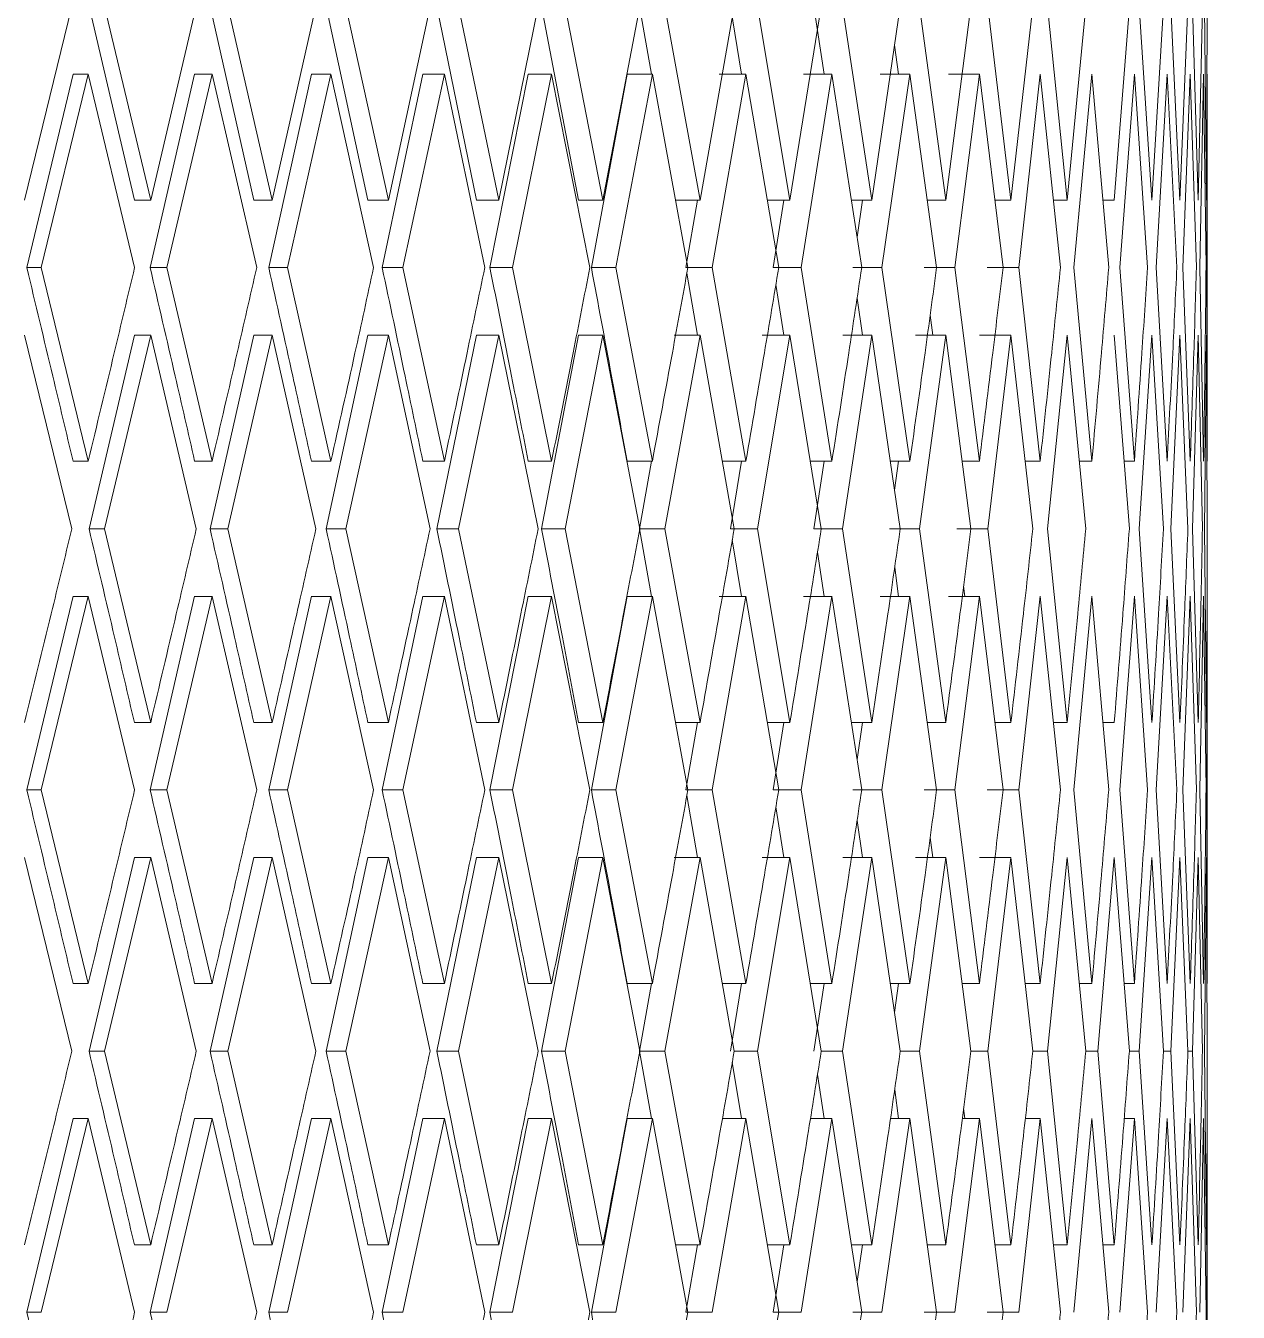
# Model space of a CAD drawing. Header units: centimetres. Extents: x -13594 to 4017, y -3206 to 1780.
# Drawn here: x 2327.4 to 2339.24, y -2204 to -2191.44 of the extents above; entities that cross this region are included whole.
import ezdxf

# ---------------------------------------------------------------- set-up
doc = ezdxf.new("R2010")
doc.units = ezdxf.units.CM

msp = doc.modelspace()

# ---------------------------------------------------------------- linework, layer by layer
at = {"color": 7, "linetype": 'Continuous', "lineweight": 0}
for p, q in [((2327.387, -2193.139), (2327.848, -2191.248)), ((2328.016, -2191.248), (2328.459, -2193.139)), ((2328.167, -2191.248), (2328.619, -2193.139)), ((2328.619, -2193.139), (2329.064, -2191.248)), ((2329.198, -2191.248), (2329.625, -2193.139)), ((2329.371, -2191.248), (2329.805, -2193.139)), ((2329.805, -2193.139), (2330.232, -2191.248)), ((2330.333, -2191.248), (2330.74, -2193.139)), ((2330.526, -2191.248), (2330.94, -2193.139)), ((2330.94, -2193.139), (2331.347, -2191.248)), ((2331.414, -2191.248), (2331.8, -2193.139)), ((2331.626, -2191.248), (2332.019, -2193.139)), ((2332.019, -2193.139), (2332.403, -2191.248)), ((2332.436, -2191.248), (2332.798, -2193.139)), ((2332.666, -2191.248), (2333.036, -2193.139)), ((2333.036, -2193.139), (2333.396, -2191.248)), ((2333.393, -2191.248), (2333.511, -2191.908)), ((2333.641, -2191.248), (2333.985, -2193.139)), ((2333.985, -2193.139), (2334.319, -2191.248)), ((2334.282, -2191.248), (2334.391, -2191.908)), ((2334.546, -2191.248), (2334.863, -2193.139)), ((2334.863, -2193.139), (2335.169, -2191.248)), ((2335.097, -2191.248), (2335.196, -2191.908)), ((2335.376, -2191.248), (2335.664, -2193.139)), ((2335.664, -2193.139), (2335.94, -2191.248)), ((2336.127, -2191.248), (2336.385, -2193.139)), ((2336.385, -2193.139), (2336.631, -2191.248)), ((2336.795, -2191.248), (2337.021, -2193.139)), ((2337.021, -2193.139), (2337.235, -2191.248)), ((2337.378, -2191.248), (2337.571, -2193.139)), ((2337.571, -2193.139), (2337.752, -2191.248)), ((2338.031, -2193.139), (2338.178, -2191.248)), ((2338.273, -2191.248), (2338.399, -2193.139)), ((2338.399, -2193.139), (2338.511, -2191.248)), ((2338.582, -2191.248), (2338.672, -2193.139)), ((2338.672, -2193.139), (2338.75, -2191.248)), ((2338.796, -2191.248), (2338.851, -2193.139)), ((2338.851, -2193.139), (2338.892, -2191.248)), ((2338.913, -2191.248), (2338.932, -2193.139)), ((2338.932, -2193.139), (2338.938, -2191.248)), ((2335.885, -2191.625), (2335.923, -2191.908)), ((2327.409, -2193.799), (2327.86, -2191.908)), ((2328.008, -2191.908), (2327.549, -2193.799)), ((2328.008, -2191.908), (2327.86, -2191.908)), ((2328.462, -2193.799), (2328.008, -2191.908)), ((2328.613, -2193.799), (2329.048, -2191.908)), ((2329.218, -2191.908), (2328.775, -2193.799)), ((2329.218, -2191.908), (2329.048, -2191.908)), ((2329.654, -2193.799), (2329.218, -2191.908)), ((2329.772, -2193.799), (2330.189, -2191.908)), ((2330.379, -2191.908), (2329.955, -2193.799)), ((2330.379, -2191.908), (2330.189, -2191.908)), ((2330.796, -2193.799), (2330.379, -2191.908)), ((2330.88, -2193.799), (2331.277, -2191.908)), ((2331.487, -2191.908), (2331.083, -2193.799)), ((2331.487, -2191.908), (2331.277, -2191.908)), ((2331.883, -2193.799), (2331.487, -2191.908)), ((2331.932, -2193.799), (2332.307, -2191.908)), ((2332.535, -2191.908), (2332.154, -2193.799)), ((2332.535, -2191.908), (2332.307, -2191.908)), ((2332.908, -2193.799), (2332.535, -2191.908)), ((2332.923, -2193.799), (2333.273, -2191.908)), ((2333.519, -2191.908), (2333.162, -2193.799)), ((2333.273, -2191.908), (2333.519, -2191.908)), ((2333.866, -2193.799), (2333.519, -2191.908)), ((2334.433, -2191.908), (2334.103, -2193.799)), ((2334.171, -2191.908), (2334.433, -2191.908)), ((2334.753, -2193.799), (2334.433, -2191.908)), ((2335.273, -2191.908), (2334.971, -2193.799)), ((2334.996, -2191.908), (2335.273, -2191.908)), ((2335.564, -2193.799), (2335.273, -2191.908)), ((2335.744, -2191.908), (2336.034, -2191.908)), ((2336.034, -2191.908), (2335.762, -2193.799)), ((2336.296, -2193.799), (2336.034, -2191.908)), ((2336.411, -2191.908), (2336.714, -2191.908)), ((2336.714, -2191.908), (2336.472, -2193.799)), ((2336.944, -2193.799), (2336.714, -2191.908)), ((2337.307, -2191.908), (2337.098, -2193.799)), ((2337.505, -2193.799), (2337.307, -2191.908)), ((2337.812, -2191.908), (2337.636, -2193.799)), ((2337.977, -2193.799), (2337.812, -2191.908)), ((2338.227, -2191.908), (2338.084, -2193.799)), ((2338.356, -2193.799), (2338.227, -2191.908)), ((2338.547, -2191.908), (2338.439, -2193.799)), ((2338.642, -2193.799), (2338.547, -2191.908)), ((2338.773, -2191.908), (2338.701, -2193.799)), ((2338.833, -2193.799), (2338.773, -2191.908)), ((2338.904, -2191.908), (2338.867, -2193.799)), ((2338.927, -2193.799), (2338.904, -2191.908)), ((2338.937, -2191.908), (2338.936, -2193.799)), ((2338.938, -2194.909), (2338.938, -2192.689)), ((2328.619, -2193.139), (2328.459, -2193.139)), ((2329.805, -2193.139), (2329.625, -2193.139)), ((2330.94, -2193.139), (2330.74, -2193.139)), ((2332.019, -2193.139), (2331.8, -2193.139)), ((2333.036, -2193.139), (2332.798, -2193.139)), ((2333.745, -2193.139), (2333.985, -2193.139)), ((2333.847, -2193.799), (2333.96, -2193.139)), ((2334.641, -2193.139), (2334.863, -2193.139)), ((2334.699, -2193.799), (2334.803, -2193.139)), ((2335.463, -2193.139), (2335.664, -2193.139)), ((2335.518, -2193.501), (2335.57, -2193.139)), ((2336.205, -2193.139), (2336.385, -2193.139)), ((2337.021, -2193.139), (2336.863, -2193.139)), ((2337.571, -2193.139), (2337.436, -2193.139)), ((2338.031, -2193.139), (2337.919, -2193.139)), ((2327.409, -2193.799), (2327.549, -2193.799)), ((2327.549, -2193.799), (2328.008, -2195.69)), ((2328.613, -2193.799), (2328.775, -2193.799)), ((2328.775, -2193.799), (2329.218, -2195.69)), ((2329.772, -2193.799), (2329.955, -2193.799)), ((2329.955, -2193.799), (2330.379, -2195.69)), ((2330.88, -2193.799), (2331.083, -2193.799)), ((2331.083, -2193.799), (2331.487, -2195.69)), ((2331.932, -2193.799), (2332.154, -2193.799)), ((2332.154, -2193.799), (2332.535, -2195.69)), ((2332.923, -2193.799), (2333.162, -2193.799)), ((2333.162, -2193.799), (2333.519, -2195.69)), ((2334.103, -2193.799), (2333.847, -2193.799)), ((2333.856, -2193.854), (2333.961, -2194.46)), ((2334.103, -2193.799), (2334.433, -2195.69)), ((2334.971, -2193.799), (2334.699, -2193.799)), ((2334.971, -2193.799), (2335.273, -2195.69)), ((2335.762, -2193.799), (2335.476, -2193.799)), ((2335.762, -2193.799), (2336.034, -2195.69)), ((2336.472, -2193.799), (2336.174, -2193.799)), ((2336.472, -2193.799), (2336.714, -2195.69)), ((2336.788, -2193.799), (2337.098, -2193.799)), ((2337.098, -2193.799), (2337.307, -2195.69)), ((2337.636, -2193.799), (2337.812, -2195.69)), ((2338.084, -2193.799), (2338.227, -2195.69)), ((2338.439, -2193.799), (2338.547, -2195.69)), ((2338.701, -2193.799), (2338.773, -2195.69)), ((2338.867, -2193.799), (2338.904, -2195.69)), ((2338.936, -2193.799), (2338.937, -2195.69)), ((2334.725, -2193.965), (2334.804, -2194.46)), ((2335.519, -2194.098), (2335.57, -2194.46)), ((2336.233, -2194.263), (2336.258, -2194.46)), ((2327.848, -2196.35), (2327.387, -2194.46)), ((2328.016, -2196.35), (2328.459, -2194.459)), ((2328.619, -2194.459), (2328.167, -2196.35)), ((2328.619, -2194.46), (2328.46, -2194.46)), ((2329.064, -2196.35), (2328.619, -2194.46)), ((2329.198, -2196.35), (2329.625, -2194.459)), ((2329.805, -2194.459), (2329.371, -2196.35)), ((2329.805, -2194.46), (2329.625, -2194.46)), ((2330.232, -2196.35), (2329.805, -2194.46)), ((2330.333, -2196.35), (2330.74, -2194.459)), ((2330.94, -2194.459), (2330.526, -2196.35)), ((2330.94, -2194.46), (2330.74, -2194.46)), ((2331.347, -2196.35), (2330.94, -2194.46)), ((2331.414, -2196.35), (2331.8, -2194.459)), ((2332.019, -2194.459), (2331.626, -2196.35)), ((2332.019, -2194.46), (2331.8, -2194.46)), ((2332.403, -2196.35), (2332.019, -2194.46)), ((2332.436, -2196.35), (2332.798, -2194.459)), ((2333.036, -2194.459), (2332.666, -2196.35)), ((2333.036, -2194.46), (2332.798, -2194.46)), ((2333.395, -2196.35), (2333.036, -2194.46)), ((2333.985, -2194.459), (2333.641, -2196.35)), ((2333.731, -2194.46), (2333.985, -2194.46)), ((2334.319, -2196.35), (2333.985, -2194.46)), ((2334.863, -2194.459), (2334.546, -2196.35)), ((2334.593, -2194.46), (2334.862, -2194.46)), ((2335.169, -2196.35), (2334.862, -2194.46)), ((2335.664, -2194.459), (2335.376, -2196.35)), ((2335.38, -2194.46), (2335.664, -2194.46)), ((2335.94, -2196.35), (2335.664, -2194.46)), ((2336.088, -2194.46), (2336.385, -2194.46)), ((2336.385, -2194.459), (2336.127, -2196.35)), ((2336.631, -2196.35), (2336.385, -2194.46)), ((2337.021, -2194.46), (2336.714, -2194.46)), ((2337.021, -2194.459), (2336.795, -2196.35)), ((2337.235, -2196.35), (2337.021, -2194.46)), ((2337.571, -2194.459), (2337.378, -2196.35)), ((2337.752, -2196.35), (2337.571, -2194.46)), ((2338.178, -2196.35), (2338.031, -2194.46)), ((2338.399, -2194.459), (2338.273, -2196.35)), ((2338.511, -2196.35), (2338.399, -2194.46)), ((2338.672, -2194.459), (2338.582, -2196.35)), ((2338.75, -2196.35), (2338.672, -2194.46)), ((2338.851, -2194.459), (2338.796, -2196.35)), ((2338.892, -2196.35), (2338.851, -2194.46)), ((2338.932, -2194.459), (2338.913, -2196.35)), ((2338.938, -2196.35), (2338.932, -2194.46)), ((2328.008, -2195.69), (2327.86, -2195.69)), ((2329.218, -2195.69), (2329.048, -2195.69)), ((2330.379, -2195.69), (2330.189, -2195.69)), ((2331.487, -2195.69), (2331.277, -2195.69)), ((2332.535, -2195.69), (2332.307, -2195.69)), ((2333.519, -2195.69), (2333.273, -2195.69)), ((2333.393, -2196.35), (2333.511, -2195.69)), ((2334.202, -2195.69), (2334.433, -2195.69)), ((2334.282, -2196.35), (2334.391, -2195.69)), ((2335.273, -2195.69), (2335.062, -2195.69)), ((2335.097, -2196.35), (2335.196, -2195.69)), ((2335.844, -2195.69), (2336.034, -2195.69)), ((2335.885, -2195.974), (2335.923, -2195.69)), ((2336.714, -2195.69), (2336.545, -2195.69)), ((2337.307, -2195.69), (2337.161, -2195.69)), ((2337.812, -2195.69), (2337.689, -2195.69)), ((2338.227, -2195.69), (2338.127, -2195.69)), ((2328.016, -2196.35), (2328.167, -2196.35)), ((2328.167, -2196.35), (2328.619, -2198.241)), ((2329.199, -2196.35), (2329.371, -2196.35)), ((2329.371, -2196.35), (2329.805, -2198.241)), ((2330.333, -2196.35), (2330.526, -2196.35)), ((2330.526, -2196.35), (2330.94, -2198.241)), ((2331.414, -2196.35), (2331.626, -2196.35)), ((2331.626, -2196.35), (2332.019, -2198.241)), ((2332.436, -2196.35), (2332.666, -2196.35)), ((2332.666, -2196.35), (2333.036, -2198.241)), ((2333.393, -2196.35), (2333.512, -2197.011)), ((2333.393, -2196.35), (2333.641, -2196.35)), ((2333.641, -2196.35), (2333.985, -2198.241)), ((2334.546, -2196.35), (2334.282, -2196.35)), ((2334.546, -2196.35), (2334.863, -2198.241)), ((2335.097, -2196.35), (2335.376, -2196.35)), ((2335.376, -2196.35), (2335.664, -2198.241)), ((2336.127, -2196.35), (2335.835, -2196.35)), ((2336.127, -2196.35), (2336.385, -2198.241)), ((2336.492, -2196.35), (2336.795, -2196.35)), ((2336.795, -2196.35), (2337.021, -2198.241)), ((2337.378, -2196.35), (2337.571, -2198.241)), ((2338.273, -2196.35), (2338.399, -2198.241)), ((2338.582, -2196.35), (2338.672, -2198.241)), ((2338.796, -2196.35), (2338.851, -2198.241)), ((2338.913, -2196.35), (2338.932, -2198.241)), ((2334.3, -2196.458), (2334.391, -2197.011)), ((2335.132, -2196.58), (2335.197, -2197.011)), ((2335.886, -2196.727), (2335.924, -2197.011)), ((2336.558, -2196.912), (2336.57, -2197.011)), ((2327.409, -2198.901), (2327.86, -2197.01)), ((2328.008, -2197.01), (2327.549, -2198.901)), ((2328.008, -2197.011), (2327.86, -2197.011)), ((2328.462, -2198.901), (2328.008, -2197.011)), ((2328.613, -2198.901), (2329.048, -2197.01)), ((2329.218, -2197.01), (2328.775, -2198.901)), ((2329.218, -2197.011), (2329.048, -2197.011)), ((2329.654, -2198.901), (2329.218, -2197.011)), ((2329.772, -2198.901), (2330.189, -2197.01)), ((2330.379, -2197.01), (2329.955, -2198.901)), ((2330.379, -2197.011), (2330.189, -2197.011)), ((2330.796, -2198.901), (2330.379, -2197.011)), ((2330.88, -2198.901), (2331.277, -2197.01)), ((2331.487, -2197.01), (2331.083, -2198.901)), ((2331.487, -2197.011), (2331.277, -2197.011)), ((2331.883, -2198.901), (2331.487, -2197.011)), ((2331.932, -2198.901), (2332.307, -2197.01)), ((2332.535, -2197.01), (2332.154, -2198.901)), ((2332.535, -2197.011), (2332.307, -2197.011)), ((2332.908, -2198.901), (2332.535, -2197.011)), ((2332.923, -2198.901), (2333.273, -2197.01)), ((2333.519, -2197.01), (2333.162, -2198.901)), ((2333.519, -2197.011), (2333.273, -2197.011)), ((2333.866, -2198.901), (2333.519, -2197.011)), ((2334.433, -2197.01), (2334.103, -2198.901)), ((2334.171, -2197.011), (2334.433, -2197.011)), ((2334.753, -2198.901), (2334.433, -2197.011)), ((2335.273, -2197.01), (2334.971, -2198.901)), ((2335.273, -2197.011), (2334.996, -2197.011)), ((2335.564, -2198.901), (2335.273, -2197.011)), ((2335.744, -2197.011), (2336.034, -2197.011)), ((2336.034, -2197.01), (2335.762, -2198.901)), ((2336.296, -2198.901), (2336.034, -2197.011)), ((2336.714, -2197.011), (2336.411, -2197.011)), ((2336.714, -2197.01), (2336.472, -2198.901)), ((2336.944, -2198.901), (2336.714, -2197.011)), ((2337.307, -2197.01), (2337.098, -2198.901)), ((2337.505, -2198.901), (2337.307, -2197.011)), ((2337.812, -2197.01), (2337.636, -2198.901)), ((2337.977, -2198.901), (2337.812, -2197.011)), ((2338.227, -2197.01), (2338.084, -2198.901)), ((2338.356, -2198.901), (2338.227, -2197.011)), ((2338.547, -2197.01), (2338.439, -2198.901)), ((2338.642, -2198.901), (2338.547, -2197.011)), ((2338.773, -2197.01), (2338.701, -2198.901)), ((2338.833, -2198.901), (2338.773, -2197.011)), ((2338.904, -2197.01), (2338.867, -2198.901)), ((2338.927, -2198.901), (2338.904, -2197.011)), ((2338.937, -2197.01), (2338.936, -2198.901)), ((2338.938, -2200.011), (2338.938, -2197.791)), ((2328.619, -2198.241), (2328.459, -2198.241)), ((2329.805, -2198.241), (2329.625, -2198.241)), ((2330.94, -2198.241), (2330.74, -2198.241)), ((2332.019, -2198.241), (2331.8, -2198.241)), ((2333.036, -2198.241), (2332.798, -2198.241)), ((2333.985, -2198.241), (2333.745, -2198.241)), ((2333.847, -2198.901), (2333.96, -2198.241)), ((2334.863, -2198.241), (2334.641, -2198.241)), ((2334.699, -2198.901), (2334.803, -2198.241)), ((2335.664, -2198.241), (2335.463, -2198.241)), ((2335.518, -2198.603), (2335.57, -2198.241)), ((2336.385, -2198.241), (2336.205, -2198.241)), ((2337.021, -2198.241), (2336.863, -2198.241)), ((2337.571, -2198.241), (2337.436, -2198.241)), ((2338.031, -2198.241), (2337.919, -2198.241)), ((2327.409, -2198.901), (2327.549, -2198.901)), ((2327.549, -2198.901), (2328.008, -2200.792)), ((2328.613, -2198.901), (2328.775, -2198.901)), ((2328.775, -2198.901), (2329.218, -2200.792)), ((2329.772, -2198.901), (2329.955, -2198.901)), ((2329.955, -2198.901), (2330.379, -2200.792)), ((2330.88, -2198.901), (2331.083, -2198.901)), ((2331.083, -2198.901), (2331.487, -2200.792)), ((2331.932, -2198.901), (2332.154, -2198.901)), ((2332.154, -2198.901), (2332.535, -2200.792)), ((2332.923, -2198.901), (2333.162, -2198.901)), ((2333.162, -2198.901), (2333.519, -2200.792)), ((2333.847, -2198.901), (2334.103, -2198.901)), ((2334.103, -2198.901), (2334.433, -2200.792)), ((2334.699, -2198.901), (2334.971, -2198.901)), ((2334.971, -2198.901), (2335.273, -2200.792)), ((2335.476, -2198.901), (2335.762, -2198.901)), ((2335.762, -2198.901), (2336.034, -2200.792)), ((2336.174, -2198.901), (2336.472, -2198.901)), ((2336.472, -2198.901), (2336.714, -2200.792)), ((2336.788, -2198.901), (2337.098, -2198.901)), ((2337.098, -2198.901), (2337.307, -2200.792)), ((2337.636, -2198.901), (2337.812, -2200.792)), ((2338.084, -2198.901), (2338.227, -2200.792)), ((2338.439, -2198.901), (2338.547, -2200.792)), ((2338.701, -2198.901), (2338.773, -2200.792)), ((2338.867, -2198.901), (2338.904, -2200.792)), ((2338.936, -2198.901), (2338.937, -2200.792)), ((2333.856, -2198.956), (2333.961, -2199.561)), ((2334.725, -2199.067), (2334.804, -2199.561)), ((2335.519, -2199.2), (2335.57, -2199.561)), ((2336.233, -2199.365), (2336.258, -2199.561)), ((2327.848, -2201.452), (2327.387, -2199.561)), ((2328.016, -2201.452), (2328.459, -2199.561)), ((2328.619, -2199.561), (2328.167, -2201.452)), ((2328.619, -2199.561), (2328.459, -2199.561)), ((2329.064, -2201.452), (2328.619, -2199.561)), ((2329.198, -2201.452), (2329.625, -2199.561)), ((2329.805, -2199.561), (2329.371, -2201.452)), ((2329.805, -2199.561), (2329.625, -2199.561)), ((2330.232, -2201.452), (2329.805, -2199.561)), ((2330.333, -2201.452), (2330.74, -2199.561)), ((2330.94, -2199.561), (2330.526, -2201.452)), ((2330.94, -2199.561), (2330.74, -2199.561)), ((2331.347, -2201.452), (2330.94, -2199.561)), ((2331.414, -2201.452), (2331.8, -2199.561)), ((2332.019, -2199.561), (2331.626, -2201.452)), ((2332.019, -2199.561), (2331.8, -2199.561)), ((2332.403, -2201.452), (2332.019, -2199.561)), ((2332.436, -2201.452), (2332.798, -2199.561)), ((2333.036, -2199.561), (2332.666, -2201.452)), ((2333.036, -2199.561), (2332.798, -2199.561)), ((2333.396, -2201.452), (2333.036, -2199.561)), ((2333.985, -2199.561), (2333.641, -2201.452)), ((2333.985, -2199.561), (2333.731, -2199.561)), ((2334.319, -2201.452), (2333.985, -2199.561)), ((2334.863, -2199.561), (2334.546, -2201.452)), ((2334.863, -2199.561), (2334.593, -2199.561)), ((2335.169, -2201.452), (2334.863, -2199.561)), ((2335.664, -2199.561), (2335.376, -2201.452)), ((2335.664, -2199.561), (2335.38, -2199.561)), ((2335.94, -2201.452), (2335.664, -2199.561)), ((2336.385, -2199.561), (2336.088, -2199.561)), ((2336.385, -2199.561), (2336.127, -2201.452)), ((2336.631, -2201.452), (2336.385, -2199.561)), ((2337.021, -2199.561), (2336.714, -2199.561)), ((2337.021, -2199.561), (2336.795, -2201.452)), ((2337.235, -2201.452), (2337.021, -2199.561)), ((2337.571, -2199.561), (2337.378, -2201.452)), ((2337.752, -2201.452), (2337.571, -2199.561)), ((2338.031, -2199.561), (2337.871, -2201.452)), ((2338.178, -2201.452), (2338.031, -2199.561)), ((2338.399, -2199.561), (2338.273, -2201.452)), ((2338.511, -2201.452), (2338.399, -2199.561)), ((2338.672, -2199.561), (2338.582, -2201.452)), ((2338.75, -2201.452), (2338.672, -2199.561)), ((2338.851, -2199.561), (2338.796, -2201.452)), ((2338.892, -2201.452), (2338.851, -2199.561)), ((2338.932, -2199.561), (2338.913, -2201.452)), ((2338.938, -2201.452), (2338.932, -2199.561)), ((2328.008, -2200.792), (2327.86, -2200.792)), ((2329.218, -2200.792), (2329.048, -2200.792)), ((2330.379, -2200.792), (2330.189, -2200.792)), ((2331.487, -2200.792), (2331.277, -2200.792)), ((2332.535, -2200.792), (2332.307, -2200.792)), ((2333.519, -2200.792), (2333.273, -2200.792)), ((2333.393, -2201.452), (2333.511, -2200.792)), ((2334.433, -2200.792), (2334.202, -2200.792)), ((2334.282, -2201.452), (2334.391, -2200.792)), ((2335.273, -2200.792), (2335.062, -2200.792)), ((2335.097, -2201.452), (2335.196, -2200.792)), ((2336.034, -2200.792), (2335.844, -2200.792)), ((2335.885, -2201.076), (2335.923, -2200.792)), ((2336.714, -2200.792), (2336.545, -2200.792)), ((2337.307, -2200.792), (2337.161, -2200.792)), ((2337.812, -2200.792), (2337.689, -2200.792)), ((2338.227, -2200.792), (2338.127, -2200.792)), ((2328.016, -2201.452), (2328.167, -2201.452)), ((2328.167, -2201.452), (2328.619, -2203.343)), ((2329.198, -2201.452), (2329.371, -2201.452)), ((2329.371, -2201.452), (2329.805, -2203.343)), ((2330.333, -2201.452), (2330.526, -2201.452)), ((2330.526, -2201.452), (2330.94, -2203.343)), ((2331.414, -2201.452), (2331.626, -2201.452)), ((2331.626, -2201.452), (2332.019, -2203.343)), ((2332.436, -2201.452), (2332.666, -2201.452)), ((2332.666, -2201.452), (2333.036, -2203.343)), ((2333.393, -2201.452), (2333.512, -2202.112)), ((2333.393, -2201.452), (2333.641, -2201.452)), ((2333.641, -2201.452), (2333.985, -2203.343)), ((2334.319, -2201.452), (2334.546, -2201.452)), ((2334.546, -2201.452), (2334.863, -2203.343)), ((2335.169, -2201.452), (2335.376, -2201.452)), ((2335.376, -2201.452), (2335.664, -2203.343)), ((2335.94, -2201.452), (2336.127, -2201.452)), ((2336.127, -2201.452), (2336.385, -2203.343)), ((2336.631, -2201.452), (2336.795, -2201.452)), ((2336.795, -2201.452), (2337.021, -2203.343)), ((2337.235, -2201.452), (2337.378, -2201.452)), ((2337.378, -2201.452), (2337.571, -2203.343)), ((2337.752, -2201.452), (2337.871, -2201.452)), ((2337.871, -2201.452), (2338.031, -2203.343)), ((2338.178, -2201.452), (2338.273, -2201.452)), ((2338.273, -2201.452), (2338.399, -2203.343)), ((2338.511, -2201.452), (2338.582, -2201.452)), ((2338.582, -2201.452), (2338.672, -2203.343)), ((2338.75, -2201.452), (2338.796, -2201.452)), ((2338.796, -2201.452), (2338.851, -2203.343)), ((2338.913, -2201.452), (2338.932, -2203.343)), ((2334.3, -2201.56), (2334.391, -2202.112)), ((2335.132, -2201.682), (2335.197, -2202.112)), ((2335.886, -2201.829), (2335.924, -2202.112)), ((2336.558, -2202.014), (2336.57, -2202.112)), ((2327.409, -2204.003), (2327.86, -2202.112)), ((2328.008, -2202.112), (2327.549, -2204.003)), ((2328.008, -2202.112), (2327.86, -2202.112)), ((2328.462, -2204.003), (2328.008, -2202.112)), ((2328.613, -2204.003), (2329.048, -2202.112)), ((2329.218, -2202.112), (2328.775, -2204.003)), ((2329.218, -2202.112), (2329.048, -2202.112)), ((2329.654, -2204.003), (2329.218, -2202.112)), ((2329.772, -2204.003), (2330.189, -2202.112)), ((2330.379, -2202.112), (2329.955, -2204.003)), ((2330.379, -2202.112), (2330.189, -2202.112)), ((2330.796, -2204.003), (2330.379, -2202.112)), ((2330.88, -2204.003), (2331.277, -2202.112)), ((2331.487, -2202.112), (2331.083, -2204.003)), ((2331.487, -2202.112), (2331.277, -2202.112)), ((2331.883, -2204.003), (2331.487, -2202.112)), ((2331.932, -2204.003), (2332.307, -2202.112)), ((2332.535, -2202.112), (2332.154, -2204.003)), ((2332.535, -2202.112), (2332.307, -2202.112)), ((2332.908, -2204.003), (2332.535, -2202.112)), ((2332.923, -2204.003), (2333.273, -2202.112)), ((2333.519, -2202.112), (2333.162, -2204.003)), ((2333.519, -2202.112), (2333.273, -2202.112)), ((2333.866, -2204.003), (2333.519, -2202.112)), ((2334.433, -2202.112), (2334.103, -2204.003)), ((2334.433, -2202.112), (2334.203, -2202.112)), ((2334.753, -2204.003), (2334.433, -2202.112)), ((2335.273, -2202.112), (2334.971, -2204.003)), ((2335.273, -2202.112), (2335.063, -2202.112)), ((2335.564, -2204.003), (2335.273, -2202.112)), ((2336.034, -2202.112), (2335.762, -2204.003)), ((2336.034, -2202.112), (2335.845, -2202.112)), ((2336.296, -2204.003), (2336.034, -2202.112)), ((2336.714, -2202.112), (2336.472, -2204.003)), ((2336.714, -2202.112), (2336.546, -2202.112)), ((2336.944, -2204.003), (2336.714, -2202.112)), ((2337.307, -2202.112), (2337.098, -2204.003)), ((2337.307, -2202.112), (2337.162, -2202.112)), ((2337.505, -2204.003), (2337.307, -2202.112)), ((2337.812, -2202.112), (2337.636, -2204.003)), ((2337.977, -2204.003), (2337.812, -2202.112)), ((2338.227, -2202.112), (2338.084, -2204.003)), ((2338.227, -2202.112), (2338.128, -2202.112)), ((2338.356, -2204.003), (2338.227, -2202.112)), ((2338.547, -2202.112), (2338.439, -2204.003)), ((2338.642, -2204.003), (2338.547, -2202.112)), ((2338.773, -2202.112), (2338.701, -2204.003)), ((2338.833, -2204.003), (2338.773, -2202.112)), ((2338.904, -2202.112), (2338.867, -2204.003)), ((2338.927, -2204.003), (2338.904, -2202.112)), ((2338.937, -2202.112), (2338.936, -2204.003)), ((2338.938, -2205.113), (2338.938, -2202.893)), ((2328.619, -2203.343), (2328.459, -2203.343)), ((2329.805, -2203.343), (2329.625, -2203.343)), ((2330.94, -2203.343), (2330.74, -2203.343)), ((2332.019, -2203.343), (2331.8, -2203.343)), ((2333.036, -2203.343), (2332.798, -2203.343)), ((2333.985, -2203.343), (2333.745, -2203.343)), ((2333.847, -2204.003), (2333.96, -2203.343)), ((2334.863, -2203.343), (2334.641, -2203.343)), ((2334.699, -2204.003), (2334.803, -2203.343)), ((2335.664, -2203.343), (2335.463, -2203.343)), ((2335.518, -2203.704), (2335.57, -2203.343)), ((2336.385, -2203.343), (2336.205, -2203.343)), ((2337.021, -2203.343), (2336.863, -2203.343)), ((2337.571, -2203.343), (2337.436, -2203.343)), ((2338.031, -2203.343), (2337.919, -2203.343)), ((2327.409, -2204.003), (2327.549, -2204.003)), ((2328.613, -2204.003), (2328.775, -2204.003)), ((2329.772, -2204.003), (2329.955, -2204.003)), ((2330.88, -2204.003), (2331.083, -2204.003)), ((2331.932, -2204.003), (2332.154, -2204.003)), ((2332.923, -2204.003), (2333.162, -2204.003)), ((2333.847, -2204.003), (2334.103, -2204.003)), ((2334.699, -2204.003), (2334.971, -2204.003)), ((2335.476, -2204.003), (2335.762, -2204.003)), ((2336.174, -2204.003), (2336.472, -2204.003)), ((2336.788, -2204.003), (2337.098, -2204.003)), ((2338.904, -2205.894), (2338.927, -2204.003))]:
    msp.add_line(p, q, dxfattribs=at)
for radius in [406.205, 406.022, 404.866, 400.131]:
    msp.add_circle((1945.049, -1822.821), radius, dxfattribs=at)
for points, knots in [([(2327.409, -2193.799), (2327.493, -2194.152), (2327.644, -2194.782), (2327.794, -2195.413), (2327.86, -2195.69)], [0, 0, 0, 0, 0.56, 1, 1, 1, 1]), ([(2328.008, -2195.69), (2328.093, -2195.337), (2328.245, -2194.707), (2328.395, -2194.077), (2328.462, -2193.799)], [0, 0, 0, 0, 0.56, 1, 1, 1, 1]), ([(2328.613, -2193.799), (2328.695, -2194.152), (2328.84, -2194.782), (2328.985, -2195.413), (2329.048, -2195.69)], [0, 0, 0, 0, 0.56, 1, 1, 1, 1]), ([(2329.218, -2195.69), (2329.3, -2195.337), (2329.446, -2194.707), (2329.591, -2194.077), (2329.654, -2193.799)], [0, 0, 0, 0, 0.5599999, 1, 1, 1, 1]), ([(2329.772, -2193.799), (2329.85, -2194.152), (2329.99, -2194.782), (2330.128, -2195.413), (2330.189, -2195.69)], [0, 0, 0, 0, 0.56, 1, 1, 1, 1]), ([(2330.379, -2195.69), (2330.458, -2195.337), (2330.598, -2194.707), (2330.736, -2194.077), (2330.796, -2193.799)], [0, 0, 0, 0, 0.56, 1, 1, 1, 1]), ([(2330.88, -2193.799), (2330.955, -2194.152), (2331.088, -2194.782), (2331.219, -2195.413), (2331.277, -2195.69)], [0, 0, 0, 0, 0.56, 1, 1, 1, 1]), ([(2331.487, -2195.69), (2331.561, -2195.337), (2331.694, -2194.707), (2331.825, -2194.077), (2331.883, -2193.799)], [0, 0, 0, 0, 0.56, 1, 1, 1, 1]), ([(2331.932, -2193.799), (2332.003, -2194.152), (2332.129, -2194.782), (2332.252, -2195.413), (2332.307, -2195.69)], [0, 0, 0, 0, 0.56, 1, 1, 1, 1]), ([(2332.535, -2195.69), (2332.605, -2195.337), (2332.731, -2194.707), (2332.854, -2194.077), (2332.908, -2193.799)], [0, 0, 0, 0, 0.56, 1, 1, 1, 1]), ([(2332.923, -2193.799), (2332.989, -2194.152), (2333.107, -2194.782), (2333.222, -2195.413), (2333.273, -2195.69)], [0, 0, 0, 0, 0.56, 1, 1, 1, 1]), ([(2333.519, -2195.69), (2333.584, -2195.337), (2333.701, -2194.707), (2333.816, -2194.077), (2333.866, -2193.799)], [0, 0, 0, 0, 0.56, 1, 1, 1, 1]), ([(2334.433, -2195.69), (2334.493, -2195.337), (2334.601, -2194.707), (2334.707, -2194.077), (2334.753, -2193.799)], [0, 0, 0, 0, 0.56, 1, 1, 1, 1]), ([(2335.273, -2195.69), (2335.328, -2195.337), (2335.427, -2194.707), (2335.522, -2194.077), (2335.564, -2193.799)], [0, 0, 0, 0, 0.56, 1, 1, 1, 1]), ([(2336.034, -2195.69), (2336.084, -2195.337), (2336.173, -2194.707), (2336.258, -2194.077), (2336.296, -2193.799)], [0, 0, 0, 0, 0.56, 1, 1, 1, 1]), ([(2336.714, -2195.69), (2336.757, -2195.337), (2336.836, -2194.707), (2336.911, -2194.077), (2336.944, -2193.799)], [0, 0, 0, 0, 0.56, 1, 1, 1, 1]), ([(2337.307, -2195.69), (2337.345, -2195.337), (2337.412, -2194.707), (2337.477, -2194.077), (2337.505, -2193.799)], [0, 0, 0, 0, 0.56, 1, 1, 1, 1]), ([(2337.812, -2195.69), (2337.844, -2195.337), (2337.9, -2194.707), (2337.953, -2194.077), (2337.977, -2193.799)], [0, 0, 0, 0, 0.5599999, 1, 1, 1, 1]), ([(2338.227, -2195.69), (2338.252, -2195.337), (2338.296, -2194.707), (2338.338, -2194.077), (2338.356, -2193.799)], [0, 0, 0, 0, 0.5599999, 1, 1, 1, 1]), ([(2338.547, -2195.69), (2338.566, -2195.337), (2338.599, -2194.707), (2338.629, -2194.077), (2338.642, -2193.799)], [0, 0, 0, 0, 0.5599999, 1, 1, 1, 1]), ([(2338.773, -2195.69), (2338.785, -2195.337), (2338.807, -2194.707), (2338.825, -2194.077), (2338.833, -2193.799)], [0, 0, 0, 0, 0.56, 1, 1, 1, 1]), ([(2338.904, -2195.69), (2338.909, -2195.337), (2338.918, -2194.707), (2338.925, -2194.077), (2338.927, -2193.799)], [0, 0, 0, 0, 0.56, 1, 1, 1, 1]), ([(2327.387, -2198.241), (2327.474, -2197.888), (2327.628, -2197.258), (2327.781, -2196.628), (2327.848, -2196.35)], [0, 0, 0, 0, 0.56, 1, 1, 1, 1]), ([(2328.016, -2196.35), (2328.099, -2196.703), (2328.248, -2197.333), (2328.395, -2197.964), (2328.459, -2198.241)], [0, 0, 0, 0, 0.5599999, 1, 1, 1, 1]), ([(2328.619, -2198.241), (2328.702, -2197.888), (2328.851, -2197.258), (2328.999, -2196.628), (2329.064, -2196.35)], [0, 0, 0, 0, 0.56, 1, 1, 1, 1]), ([(2329.198, -2196.35), (2329.279, -2196.703), (2329.421, -2197.333), (2329.563, -2197.964), (2329.625, -2198.241)], [0, 0, 0, 0, 0.56, 1, 1, 1, 1]), ([(2329.805, -2198.241), (2329.885, -2197.888), (2330.028, -2197.258), (2330.17, -2196.628), (2330.232, -2196.35)], [0, 0, 0, 0, 0.5599999, 1, 1, 1, 1]), ([(2330.333, -2196.35), (2330.409, -2196.703), (2330.546, -2197.333), (2330.681, -2197.964), (2330.74, -2198.241)], [0, 0, 0, 0, 0.5599999, 1, 1, 1, 1]), ([(2330.94, -2198.241), (2331.017, -2197.888), (2331.153, -2197.258), (2331.288, -2196.628), (2331.347, -2196.35)], [0, 0, 0, 0, 0.5599999, 1, 1, 1, 1]), ([(2331.414, -2196.35), (2331.486, -2196.703), (2331.616, -2197.333), (2331.744, -2197.964), (2331.8, -2198.241)], [0, 0, 0, 0, 0.56, 1, 1, 1, 1]), ([(2332.019, -2198.241), (2332.091, -2197.888), (2332.22, -2197.258), (2332.347, -2196.628), (2332.403, -2196.35)], [0, 0, 0, 0, 0.56, 1, 1, 1, 1]), ([(2332.436, -2196.35), (2332.504, -2196.703), (2332.626, -2197.333), (2332.746, -2197.964), (2332.798, -2198.241)], [0, 0, 0, 0, 0.56, 1, 1, 1, 1]), ([(2333.036, -2198.241), (2333.103, -2197.888), (2333.224, -2197.258), (2333.343, -2196.628), (2333.396, -2196.35)], [0, 0, 0, 0, 0.5599999, 1, 1, 1, 1]), ([(2333.985, -2198.241), (2334.048, -2197.888), (2334.16, -2197.258), (2334.27, -2196.628), (2334.319, -2196.35)], [0, 0, 0, 0, 0.56, 1, 1, 1, 1]), ([(2334.863, -2198.241), (2334.92, -2197.888), (2335.024, -2197.258), (2335.124, -2196.628), (2335.169, -2196.35)], [0, 0, 0, 0, 0.5599999, 1, 1, 1, 1]), ([(2335.664, -2198.241), (2335.716, -2197.888), (2335.81, -2197.258), (2335.9, -2196.628), (2335.94, -2196.35)], [0, 0, 0, 0, 0.56, 1, 1, 1, 1]), ([(2336.385, -2198.241), (2336.431, -2197.888), (2336.515, -2197.258), (2336.595, -2196.628), (2336.631, -2196.35)], [0, 0, 0, 0, 0.56, 1, 1, 1, 1]), ([(2337.021, -2198.241), (2337.062, -2197.888), (2337.135, -2197.258), (2337.205, -2196.628), (2337.235, -2196.35)], [0, 0, 0, 0, 0.56, 1, 1, 1, 1]), ([(2337.571, -2198.241), (2337.606, -2197.888), (2337.668, -2197.258), (2337.726, -2196.628), (2337.752, -2196.35)], [0, 0, 0, 0, 0.56, 1, 1, 1, 1]), ([(2338.031, -2198.241), (2338.059, -2197.888), (2338.11, -2197.258), (2338.157, -2196.628), (2338.178, -2196.35)], [0, 0, 0, 0, 0.56, 1, 1, 1, 1]), ([(2338.399, -2198.241), (2338.421, -2197.888), (2338.46, -2197.258), (2338.495, -2196.628), (2338.511, -2196.35)], [0, 0, 0, 0, 0.5599999, 1, 1, 1, 1]), ([(2338.672, -2198.241), (2338.688, -2197.888), (2338.715, -2197.258), (2338.739, -2196.628), (2338.75, -2196.35)], [0, 0, 0, 0, 0.56, 1, 1, 1, 1]), ([(2338.851, -2198.241), (2338.859, -2197.888), (2338.875, -2197.258), (2338.887, -2196.628), (2338.892, -2196.35)], [0, 0, 0, 0, 0.56, 1, 1, 1, 1]), ([(2338.932, -2198.241), (2338.934, -2197.888), (2338.938, -2197.258), (2338.938, -2196.628), (2338.938, -2196.35)], [0, 0, 0, 0, 0.56, 1, 1, 1, 1]), ([(2327.409, -2198.901), (2327.493, -2199.254), (2327.644, -2199.884), (2327.794, -2200.515), (2327.86, -2200.792)], [0, 0, 0, 0, 0.56, 1, 1, 1, 1]), ([(2328.008, -2200.792), (2328.093, -2200.439), (2328.245, -2199.809), (2328.395, -2199.179), (2328.462, -2198.901)], [0, 0, 0, 0, 0.5599999, 1, 1, 1, 1]), ([(2328.613, -2198.901), (2328.695, -2199.254), (2328.84, -2199.884), (2328.985, -2200.515), (2329.048, -2200.792)], [0, 0, 0, 0, 0.56, 1, 1, 1, 1]), ([(2329.218, -2200.792), (2329.3, -2200.439), (2329.446, -2199.809), (2329.591, -2199.179), (2329.654, -2198.901)], [0, 0, 0, 0, 0.56, 1, 1, 1, 1]), ([(2329.772, -2198.901), (2329.85, -2199.254), (2329.99, -2199.884), (2330.128, -2200.515), (2330.189, -2200.792)], [0, 0, 0, 0, 0.56, 1, 1, 1, 1]), ([(2330.379, -2200.792), (2330.458, -2200.439), (2330.598, -2199.809), (2330.736, -2199.179), (2330.796, -2198.901)], [0, 0, 0, 0, 0.56, 1, 1, 1, 1]), ([(2330.88, -2198.901), (2330.955, -2199.254), (2331.088, -2199.884), (2331.219, -2200.515), (2331.277, -2200.792)], [0, 0, 0, 0, 0.56, 1, 1, 1, 1]), ([(2331.487, -2200.792), (2331.561, -2200.439), (2331.694, -2199.809), (2331.825, -2199.179), (2331.883, -2198.901)], [0, 0, 0, 0, 0.56, 1, 1, 1, 1]), ([(2331.932, -2198.901), (2332.003, -2199.254), (2332.129, -2199.884), (2332.252, -2200.515), (2332.307, -2200.792)], [0, 0, 0, 0, 0.56, 1, 1, 1, 1]), ([(2332.535, -2200.792), (2332.605, -2200.439), (2332.731, -2199.809), (2332.854, -2199.179), (2332.908, -2198.901)], [0, 0, 0, 0, 0.56, 1, 1, 1, 1]), ([(2332.923, -2198.901), (2332.989, -2199.254), (2333.107, -2199.884), (2333.222, -2200.515), (2333.273, -2200.792)], [0, 0, 0, 0, 0.56, 1, 1, 1, 1]), ([(2333.519, -2200.792), (2333.584, -2200.439), (2333.701, -2199.809), (2333.816, -2199.179), (2333.866, -2198.901)], [0, 0, 0, 0, 0.56, 1, 1, 1, 1]), ([(2334.433, -2200.792), (2334.493, -2200.439), (2334.601, -2199.809), (2334.707, -2199.179), (2334.753, -2198.901)], [0, 0, 0, 0, 0.56, 1, 1, 1, 1]), ([(2335.273, -2200.792), (2335.328, -2200.439), (2335.427, -2199.809), (2335.522, -2199.179), (2335.564, -2198.901)], [0, 0, 0, 0, 0.56, 1, 1, 1, 1]), ([(2336.034, -2200.792), (2336.084, -2200.439), (2336.173, -2199.809), (2336.258, -2199.179), (2336.296, -2198.901)], [0, 0, 0, 0, 0.56, 1, 1, 1, 1]), ([(2336.714, -2200.792), (2336.757, -2200.439), (2336.836, -2199.809), (2336.911, -2199.179), (2336.944, -2198.901)], [0, 0, 0, 0, 0.56, 1, 1, 1, 1]), ([(2337.307, -2200.792), (2337.345, -2200.439), (2337.412, -2199.809), (2337.477, -2199.179), (2337.505, -2198.901)], [0, 0, 0, 0, 0.5599999, 1, 1, 1, 1]), ([(2337.812, -2200.792), (2337.844, -2200.439), (2337.9, -2199.809), (2337.953, -2199.179), (2337.977, -2198.901)], [0, 0, 0, 0, 0.56, 1, 1, 1, 1]), ([(2338.227, -2200.792), (2338.252, -2200.439), (2338.296, -2199.809), (2338.338, -2199.179), (2338.356, -2198.901)], [0, 0, 0, 0, 0.56, 1, 1, 1, 1]), ([(2338.547, -2200.792), (2338.566, -2200.439), (2338.599, -2199.809), (2338.629, -2199.179), (2338.642, -2198.901)], [0, 0, 0, 0, 0.56, 1, 1, 1, 1]), ([(2338.773, -2200.792), (2338.785, -2200.439), (2338.807, -2199.809), (2338.825, -2199.179), (2338.833, -2198.901)], [0, 0, 0, 0, 0.56, 1, 1, 1, 1]), ([(2338.904, -2200.792), (2338.909, -2200.439), (2338.918, -2199.809), (2338.925, -2199.179), (2338.927, -2198.901)], [0, 0, 0, 0, 0.56, 1, 1, 1, 1]), ([(2327.387, -2203.343), (2327.474, -2202.99), (2327.628, -2202.36), (2327.781, -2201.73), (2327.848, -2201.452)], [0, 0, 0, 0, 0.56, 1, 1, 1, 1]), ([(2328.016, -2201.452), (2328.099, -2201.805), (2328.248, -2202.435), (2328.395, -2203.066), (2328.459, -2203.343)], [0, 0, 0, 0, 0.56, 1, 1, 1, 1]), ([(2328.619, -2203.343), (2328.702, -2202.99), (2328.851, -2202.36), (2328.999, -2201.73), (2329.064, -2201.452)], [0, 0, 0, 0, 0.56, 1, 1, 1, 1]), ([(2329.198, -2201.452), (2329.279, -2201.805), (2329.421, -2202.435), (2329.563, -2203.066), (2329.625, -2203.343)], [0, 0, 0, 0, 0.56, 1, 1, 1, 1]), ([(2329.805, -2203.343), (2329.885, -2202.99), (2330.028, -2202.36), (2330.17, -2201.73), (2330.232, -2201.452)], [0, 0, 0, 0, 0.56, 1, 1, 1, 1]), ([(2330.333, -2201.452), (2330.409, -2201.805), (2330.546, -2202.435), (2330.681, -2203.066), (2330.74, -2203.343)], [0, 0, 0, 0, 0.56, 1, 1, 1, 1]), ([(2330.94, -2203.343), (2331.017, -2202.99), (2331.153, -2202.36), (2331.288, -2201.73), (2331.347, -2201.452)], [0, 0, 0, 0, 0.56, 1, 1, 1, 1]), ([(2331.414, -2201.452), (2331.486, -2201.805), (2331.616, -2202.435), (2331.744, -2203.066), (2331.8, -2203.343)], [0, 0, 0, 0, 0.56, 1, 1, 1, 1]), ([(2332.019, -2203.343), (2332.091, -2202.99), (2332.22, -2202.36), (2332.347, -2201.73), (2332.403, -2201.452)], [0, 0, 0, 0, 0.56, 1, 1, 1, 1]), ([(2332.436, -2201.452), (2332.504, -2201.805), (2332.626, -2202.435), (2332.746, -2203.066), (2332.798, -2203.343)], [0, 0, 0, 0, 0.56, 1, 1, 1, 1]), ([(2333.036, -2203.343), (2333.103, -2202.99), (2333.224, -2202.36), (2333.343, -2201.73), (2333.396, -2201.452)], [0, 0, 0, 0, 0.56, 1, 1, 1, 1]), ([(2333.985, -2203.343), (2334.048, -2202.99), (2334.16, -2202.36), (2334.27, -2201.73), (2334.319, -2201.452)], [0, 0, 0, 0, 0.56, 1, 1, 1, 1]), ([(2334.863, -2203.343), (2334.92, -2202.99), (2335.024, -2202.36), (2335.124, -2201.73), (2335.169, -2201.452)], [0, 0, 0, 0, 0.56, 1, 1, 1, 1]), ([(2335.664, -2203.343), (2335.716, -2202.99), (2335.81, -2202.36), (2335.9, -2201.73), (2335.94, -2201.452)], [0, 0, 0, 0, 0.56, 1, 1, 1, 1]), ([(2336.385, -2203.343), (2336.431, -2202.99), (2336.515, -2202.36), (2336.595, -2201.73), (2336.631, -2201.452)], [0, 0, 0, 0, 0.56, 1, 1, 1, 1]), ([(2337.021, -2203.343), (2337.062, -2202.99), (2337.135, -2202.36), (2337.205, -2201.73), (2337.235, -2201.452)], [0, 0, 0, 0, 0.56, 1, 1, 1, 1]), ([(2337.571, -2203.343), (2337.606, -2202.99), (2337.668, -2202.36), (2337.726, -2201.73), (2337.752, -2201.452)], [0, 0, 0, 0, 0.56, 1, 1, 1, 1]), ([(2338.031, -2203.343), (2338.059, -2202.99), (2338.11, -2202.36), (2338.157, -2201.73), (2338.178, -2201.452)], [0, 0, 0, 0, 0.5599999, 1, 1, 1, 1]), ([(2338.399, -2203.343), (2338.421, -2202.99), (2338.46, -2202.36), (2338.495, -2201.73), (2338.511, -2201.452)], [0, 0, 0, 0, 0.56, 1, 1, 1, 1]), ([(2338.672, -2203.343), (2338.688, -2202.99), (2338.715, -2202.36), (2338.739, -2201.73), (2338.75, -2201.452)], [0, 0, 0, 0, 0.56, 1, 1, 1, 1]), ([(2338.851, -2203.343), (2338.859, -2202.99), (2338.875, -2202.36), (2338.887, -2201.73), (2338.892, -2201.452)], [0, 0, 0, 0, 0.56, 1, 1, 1, 1]), ([(2338.932, -2203.343), (2338.934, -2202.99), (2338.938, -2202.36), (2338.938, -2201.73), (2338.938, -2201.452)], [0, 0, 0, 0, 0.56, 1, 1, 1, 1]), ([(2327.409, -2204.003), (2327.493, -2204.356), (2327.644, -2204.986), (2327.794, -2205.617), (2327.86, -2205.894)], [0, 0, 0, 0, 0.56, 1, 1, 1, 1]), ([(2328.008, -2205.894), (2328.093, -2205.541), (2328.245, -2204.911), (2328.395, -2204.281), (2328.462, -2204.003)], [0, 0, 0, 0, 0.56, 1, 1, 1, 1]), ([(2328.613, -2204.003), (2328.695, -2204.356), (2328.84, -2204.986), (2328.985, -2205.617), (2329.048, -2205.894)], [0, 0, 0, 0, 0.56, 1, 1, 1, 1]), ([(2329.218, -2205.894), (2329.3, -2205.541), (2329.446, -2204.911), (2329.591, -2204.281), (2329.654, -2204.003)], [0, 0, 0, 0, 0.56, 1, 1, 1, 1]), ([(2329.772, -2204.003), (2329.85, -2204.356), (2329.99, -2204.986), (2330.128, -2205.617), (2330.189, -2205.894)], [0, 0, 0, 0, 0.5599999, 1, 1, 1, 1]), ([(2330.379, -2205.894), (2330.458, -2205.541), (2330.598, -2204.911), (2330.736, -2204.281), (2330.796, -2204.003)], [0, 0, 0, 0, 0.56, 1, 1, 1, 1]), ([(2330.88, -2204.003), (2330.955, -2204.356), (2331.088, -2204.986), (2331.219, -2205.617), (2331.277, -2205.894)], [0, 0, 0, 0, 0.56, 1, 1, 1, 1]), ([(2331.487, -2205.894), (2331.561, -2205.541), (2331.694, -2204.911), (2331.825, -2204.281), (2331.883, -2204.003)], [0, 0, 0, 0, 0.56, 1, 1, 1, 1]), ([(2331.932, -2204.003), (2332.003, -2204.356), (2332.129, -2204.986), (2332.252, -2205.617), (2332.307, -2205.894)], [0, 0, 0, 0, 0.56, 1, 1, 1, 1]), ([(2332.535, -2205.894), (2332.605, -2205.541), (2332.731, -2204.911), (2332.854, -2204.281), (2332.908, -2204.003)], [0, 0, 0, 0, 0.56, 1, 1, 1, 1]), ([(2332.923, -2204.003), (2332.989, -2204.356), (2333.107, -2204.986), (2333.222, -2205.617), (2333.273, -2205.894)], [0, 0, 0, 0, 0.56, 1, 1, 1, 1]), ([(2333.519, -2205.894), (2333.584, -2205.541), (2333.701, -2204.911), (2333.816, -2204.281), (2333.866, -2204.003)], [0, 0, 0, 0, 0.56, 1, 1, 1, 1]), ([(2334.433, -2205.894), (2334.493, -2205.541), (2334.601, -2204.911), (2334.707, -2204.281), (2334.753, -2204.003)], [0, 0, 0, 0, 0.56, 1, 1, 1, 1]), ([(2335.273, -2205.894), (2335.328, -2205.541), (2335.427, -2204.911), (2335.522, -2204.281), (2335.564, -2204.003)], [0, 0, 0, 0, 0.56, 1, 1, 1, 1]), ([(2336.034, -2205.894), (2336.084, -2205.541), (2336.173, -2204.911), (2336.258, -2204.281), (2336.296, -2204.003)], [0, 0, 0, 0, 0.56, 1, 1, 1, 1]), ([(2336.714, -2205.894), (2336.757, -2205.541), (2336.836, -2204.911), (2336.911, -2204.281), (2336.944, -2204.003)], [0, 0, 0, 0, 0.56, 1, 1, 1, 1]), ([(2337.307, -2205.894), (2337.345, -2205.541), (2337.412, -2204.911), (2337.477, -2204.281), (2337.505, -2204.003)], [0, 0, 0, 0, 0.56, 1, 1, 1, 1]), ([(2337.812, -2205.894), (2337.844, -2205.541), (2337.9, -2204.911), (2337.953, -2204.281), (2337.977, -2204.003)], [0, 0, 0, 0, 0.56, 1, 1, 1, 1]), ([(2338.227, -2205.894), (2338.252, -2205.541), (2338.296, -2204.911), (2338.338, -2204.281), (2338.356, -2204.003)], [0, 0, 0, 0, 0.56, 1, 1, 1, 1]), ([(2338.547, -2205.894), (2338.566, -2205.541), (2338.599, -2204.911), (2338.629, -2204.281), (2338.642, -2204.003)], [0, 0, 0, 0, 0.56, 1, 1, 1, 1]), ([(2338.773, -2205.894), (2338.785, -2205.541), (2338.807, -2204.911), (2338.825, -2204.281), (2338.833, -2204.003)], [0, 0, 0, 0, 0.56, 1, 1, 1, 1])]:
    msp.add_open_spline(points, degree=3, knots=knots, dxfattribs=at)

doc.saveas('drawing.dxf')
